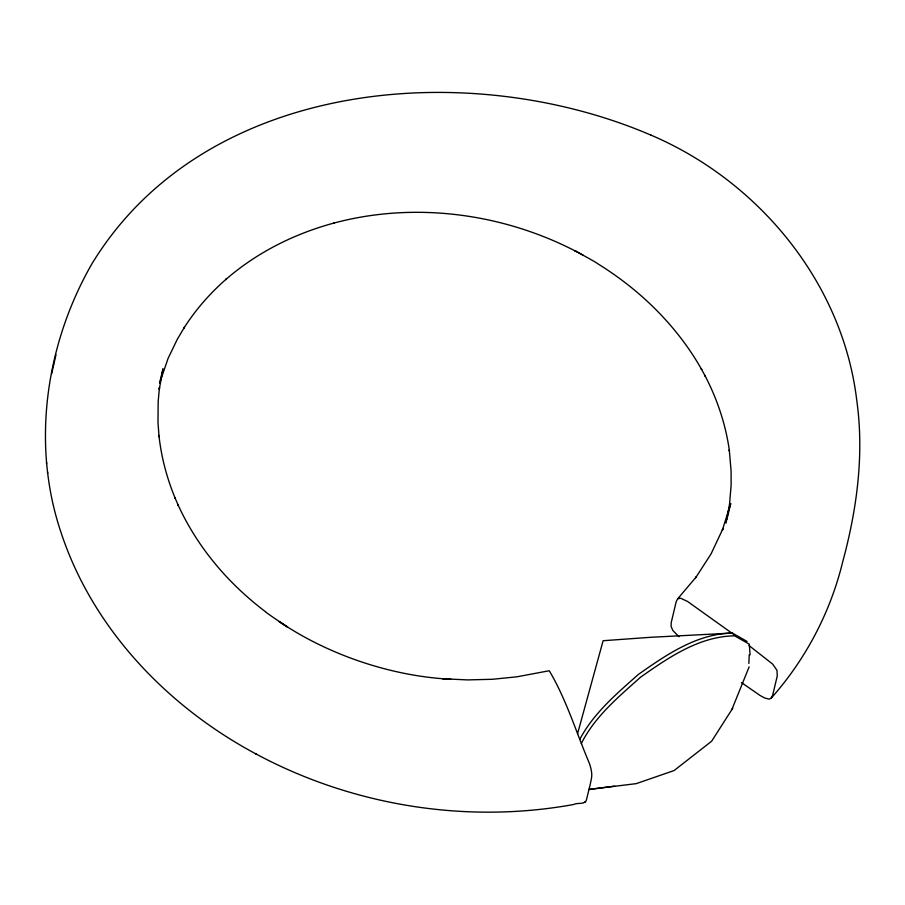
<?xml version="1.0" encoding="UTF-8"?>
<svg xmlns="http://www.w3.org/2000/svg" width="905" height="905" viewBox="0 0 905 905"><rect width="100%" height="100%" fill="white"/><g stroke="black" fill="none" stroke-linecap="round" stroke-linejoin="round"><path stroke-width="1.36" d="M748.876 663.456L749.216 654.768M651.464 135.354L651.148 135.207C467.987 56.449 204.598 79.312 92.129 263.457C46.144 343.278 31.189 443.009 60.624 531.235C92.095 628.081 167.142 706.5 255.968 753.933L255.708 753.797C351.988 805.586 465.939 824.127 573.566 804.511C577.322 802.203 585.965 805.337 586.632 799.138C588.307 791.875 590.388 784.692 591.632 777.338C592.198 772.621 590.886 767.96 589.449 763.526C576.327 732.688 566.338 699.373 549.245 670.741L516.891 676.816L492.388 679.282L467.58 679.915L442.613 678.727L450.939 679.327M726.025 523.169L729.577 503.938L731.127 485.035L731.093 470.973L729.272 449.842L729.453 451.165C725.81 424.694 717.224 399.015 704.837 375.371L705.278 376.186L701.262 368.776L701.692 369.579C685.074 340.088 662.709 314.012 636.928 292.145C624.461 281.613 611.203 272.043 597.323 263.457C596.486 262.258 558.204 241.759 583.046 255.131M51.63 373.799L53.768 364.455M53.859 364.07L55.986 354.726M726.93 519.266L730.731 503.508L722.337 530.251L723.084 528.384L711.07 553.894L695.617 577.831L696.352 576.79L677.63 598.872L676.205 601.667L671.205 622.663L671.069 626.396L672.811 630.434L678.965 636.724M159.597 383.211L162.991 368.765L159.269 389.433L159.484 387.431L158.171 401.424L157.99 422.601L159.054 436.764L158.941 435.475C161.305 457.149 166.939 478.417 175.299 498.531L174.948 497.705L178.262 505.352L177.912 504.538C190.616 532.559 208.523 558.102 229.87 580.229C241.024 591.757 253.106 602.379 265.912 612.052C264.441 611.837 304.974 638.636 279.17 621.52C325.234 652.878 384.851 674.214 442.783 678.739M577.514 733.91L603.126 640.717L650.582 637.301L732.337 633.07L747.066 641.441M159.687 382.962L168.104 358.346L177.312 339.285L184.53 327.067L183.851 328.164C195.559 309.804 210.017 293.254 226.42 278.955L225.741 279.555C256.816 252.495 294.566 233.637 334.25 222.981L333.787 223.105C414.286 201.476 502.275 213.094 575.976 251.352M731.794 709.712L749.148 666.838M579.72 739.498C593.409 713.366 616.622 693.75 638.387 674.417C666.453 654.734 696.748 633.738 732.337 633.07M581.361 743.48C594.732 716.647 618.613 696.827 640.604 677.155C668.682 657.471 698.965 636.464 734.555 635.808L749.295 644.168L750.087 654.903M732.779 708.14L711.635 741.218L674.089 770.551L636.136 783.662L588.816 789.465L614.642 786.14M741.5 682.596L760.087 695.492L764.623 697.947L769.092 699.124L771.071 698.298L772.644 695.323L777.271 675.911L776.965 670.3L772.678 664.123L749.001 645.525M771.071 698.298C805.563 659.564 830.417 612.402 842.657 561.982C856.865 509.628 864.354 454.695 856.786 400.621C842.906 283.027 758.865 181.147 651.148 135.207M677.63 598.872L680.492 598.182L687.393 601.361L734.306 634.858M584.347 802.237L584.924 802.283M47.524 471.98L47.682 473.372M46.472 462.263L46.63 463.665"/></g></svg>
